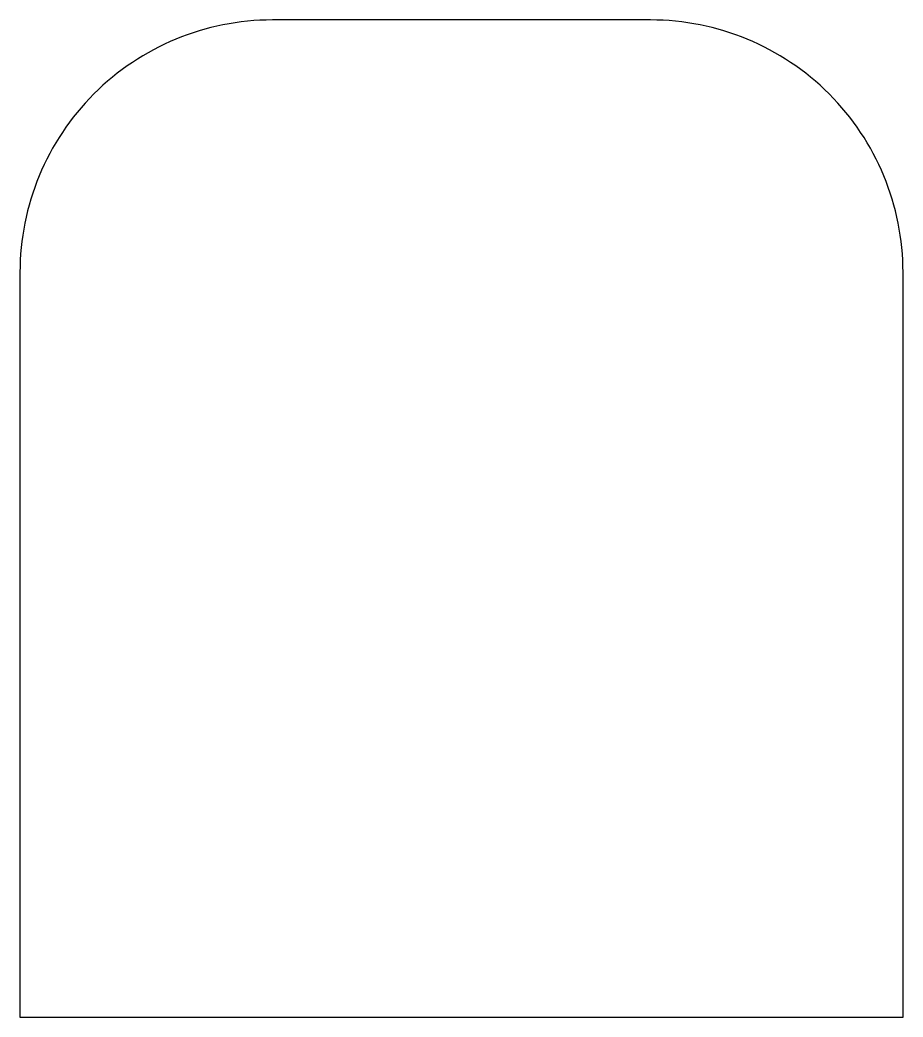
# Model space of a CAD drawing. Header units: inches. Extents: x -5.42 to -1.92, y 0.92 to 4.87.
import ezdxf

# ---------------------------------------------------------------- set-up
doc = ezdxf.new("R2010")
doc.units = ezdxf.units.IN
doc.layers.get('0').update_dxf_attribs({"linetype": 'CONTINUOUS'})

msp = doc.modelspace()

# ---------------------------------------------------------------- linework, layer by layer
msp.add_lwpolyline([(-1.9227, 3.8699, 0.414214), (-2.9227, 4.8699), (-4.4201, 4.8699, 0.414214), (-5.4201, 3.8699), (-5.4201, 0.9229), (-1.9227, 0.9229)], format="xyb", close=True)

doc.saveas('drawing.dxf')
